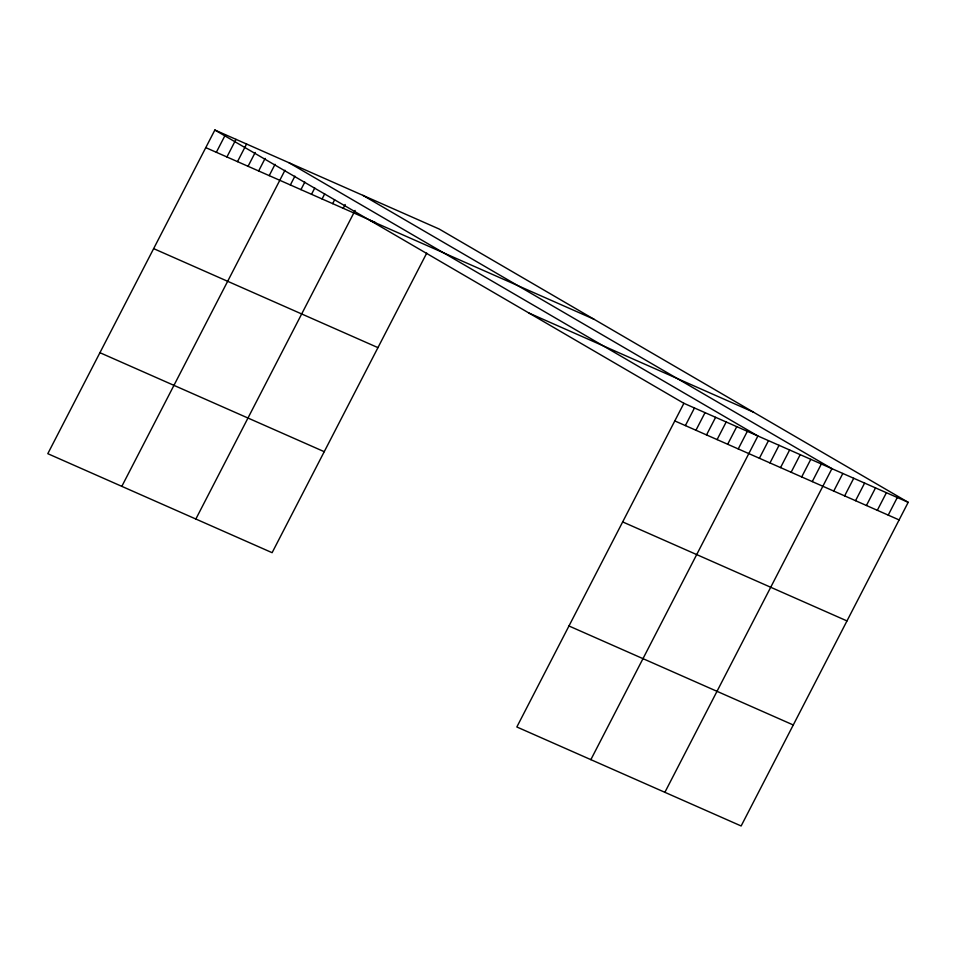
<?xml version="1.0" encoding="UTF-8"?>
<svg xmlns="http://www.w3.org/2000/svg" width="956" height="956" viewBox="0 0 956 956"><rect width="100%" height="100%" fill="white"/><g stroke="black" fill="none" stroke-linecap="round" stroke-linejoin="round"><path stroke-width="1.43" d="M908.2 502.318L683.887 403.312L516.837 726.978L741.139 825.972L908.2 502.318L439.163 229.022L214.861 130.028L47.8 453.682L272.113 552.688L426.735 253.101M216.343 152.303L225.425 134.688M226.919 156.963L236.001 139.361M237.494 161.636L246.576 144.021M248.07 166.296L255.204 152.458M258.646 170.969L265.135 158.385M269.222 175.629L275.053 164.312M121.818 486.353L284.984 170.24M290.361 184.962L294.914 176.167M300.937 189.635L304.833 182.082M311.513 194.307L314.763 188.009M322.088 198.968L324.682 193.937M332.664 203.64L334.612 199.864M343.24 208.3L345.188 204.524M195.849 519.024L355.106 210.451M685.38 425.587L694.462 407.985M695.944 430.26L705.038 412.645M706.52 434.92L715.614 417.318M717.096 439.593L726.19 421.978M727.671 444.253L736.765 426.651M738.247 448.926L747.341 431.323M590.856 759.65L757.905 435.984L288.879 162.687M759.399 458.259L768.481 440.656M769.974 462.931L779.056 445.317M780.55 467.592L789.632 449.989M791.126 472.264L800.208 454.65M801.702 476.925L810.784 459.322M812.265 481.597L821.359 463.983M664.874 792.321L831.935 468.655L362.898 195.359M833.74 491.073L842.833 473.459M844.638 495.877L853.72 478.275M855.536 500.693L864.618 483.079M866.423 505.497L875.517 487.883M877.321 510.301L886.415 492.699M888.22 515.117L897.302 497.502M205.767 147.63L375.6 222.581M369.637 220.215L593.951 319.208M529.11 313.126L753.424 412.132M674.805 420.927L899.106 519.921M153.641 248.632L377.955 347.625M622.667 521.916L846.98 620.922M99.926 352.692L324.239 451.686M568.963 625.977L793.277 724.983M214.861 130.028L683.887 403.312"/></g></svg>
